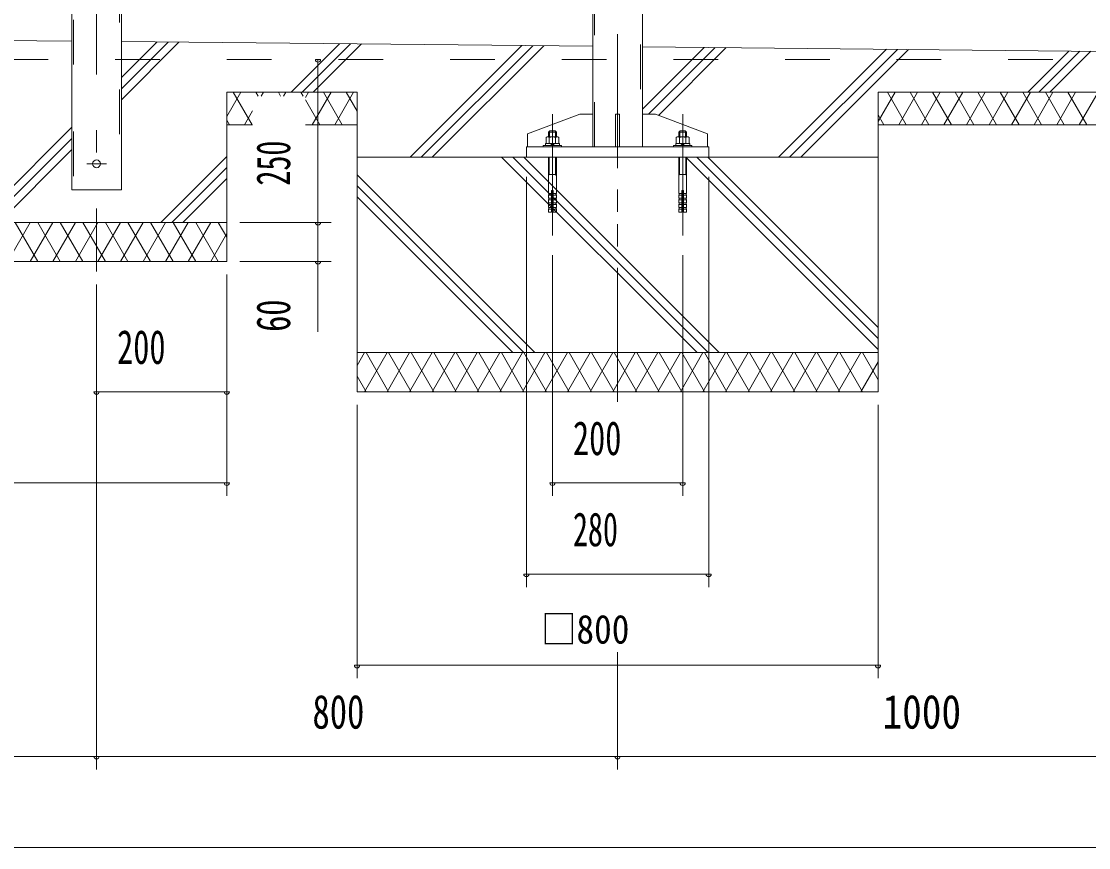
# Model space of a CAD drawing. Units: millimetres, scale not verified. Extents: x -37128 to 37128, y -14700 to 14700.
# Drawn here: x 27249 to 32985, y -3402 to 1038 of the extents above; entities that cross this region are included whole.
import ezdxf
from ezdxf.enums import TextEntityAlignment as Align

# ---------------------------------------------------------------- set-up
doc = ezdxf.new("R2010")
doc.units = ezdxf.units.MM
doc.header["$LTSCALE"] = 60
for name, pattern in [('USER2', [10, 4, -6]), ('USER3', [24, 12, -5, 2, -5]), ('USER4', [3, 0.5, -2.5])]:
    doc.linetypes.add(name, pattern=pattern)
for name, color, linetype, lineweight in [('0-0_0', 7, 'Continuous', 18), ('0-6_2-0BOLD', 7, 'Continuous', 18), ('0-7_2-1HIDDEN', 3, 'USER2', 18), ('0-8_2-2CENTER', 3, 'USER3', 18), ('0-9_2-4THIN', 4, 'Continuous', 18), ('0-A_2-5DIM', 3, 'Continuous', 18), ('0-B_2-6HATCH', 2, 'Continuous', 18), ('0-D_F-E_J_ADD', 3, 'USER4', 18)]:
    doc.layers.add(name, color=color, linetype=linetype, lineweight=lineweight)
doc.styles.add('ＭＳ ゴシック', font='')
doc.styles.get('ＭＳ ゴシック').set_extended_font_data('MS Gothic')

msp = doc.modelspace()

# ---------------------------------------------------------------- linework, layer by layer
at = {"layer": '0-0_0'}
msp.add_line((31852.94, -952.1), (31852.94, 657.9), dxfattribs=at)
at = {"layer": '0-6_2-0BOLD'}
for p, q in [((27519.42, 7044.49), (27519.42, 132.9)), ((30319.44, 363.9), (30319.44, 6082.9)), ((30586.49, 5704.38), (30586.49, 363.9)), ((27786.47, 1872.4), (27786.47, 132.9)), ((30319.44, 904.23), (27786.47, 929.56)), ((29052.94, -952.1), (29052.94, 657.9)), ((33952.95, 657.9), (31852.94, 657.9)), ((30442.45, 363.9), (30442.45, 538.9)), ((28352.96, 482.9), (28491.17, 482.9)), ((29052.94, 482.9), (28775.68, 482.9)), ((33952.95, 482.9), (31852.94, 482.9)), ((30088.95, 449.98), (30081.95, 442.98)), ((30085.77, 414.29), (30085.77, 382.45)), ((30120.12, 382.45), (30120.12, 414.29)), ((30123.95, 442.98), (30123.95, 417.45)), ((30781.95, 417.45), (30781.95, 442.98)), ((30785.77, 414.29), (30785.77, 382.45)), ((30820.12, 382.45), (30820.12, 414.29)), ((30053.95, 371.95), (30053.95, 363.9)), ((30102.95, 382.45), (30092.45, 371.95)), ((30102.95, 371.95), (30113.45, 382.45)), ((30140.57, 371.95), (30140.57, 382.45)), ((30765.32, 371.95), (30765.32, 382.45)), ((30792.45, 382.45), (30802.94, 371.95)), ((30813.44, 371.95), (30802.94, 382.45)), ((30851.95, 371.95), (30851.95, 363.9)), ((30942.95, 363.9), (30942.95, 307.9)), ((29052.94, 307.9), (31852.94, 307.9)), ((30781.94, 113.31), (30781.94, 307.9)), ((30123.94, 215.64), (30081.94, 215.64)), ((30781.94, 215.64), (30823.95, 215.64)), ((27519.44, 132.9), (27786.49, 132.9)), ((30086.14, 113.31), (30081.94, 104.91)), ((30086.14, 88.11), (30081.94, 79.71)), ((30086.14, 62.91), (30081.94, 54.51)), ((30123.94, 104.91), (30119.74, 113.31)), ((30123.94, 79.71), (30119.74, 88.11)), ((30123.94, 54.51), (30119.74, 62.91)), ((30798.74, 113.31), (30781.94, 113.31)), ((30786.14, 113.31), (30781.94, 104.91)), ((30786.14, 62.91), (30781.94, 54.51)), ((30823.95, 104.91), (30819.74, 113.31)), ((30823.95, 79.71), (30819.74, 88.11)), ((30823.95, 54.51), (30819.74, 62.91)), ((30086.14, 37.71), (30081.94, 29.31)), ((30123.94, 29.31), (30119.74, 37.71)), ((30786.14, 37.71), (30781.94, 29.31)), ((30823.95, 29.31), (30819.74, 37.71)), ((26952.96, -42.1), (28352.96, -42.1)), ((31852.94, -742.1), (29052.94, -742.1)), ((29052.94, -952.1), (31852.94, -952.1))]:
    msp.add_line(p, q, dxfattribs=at)
for points in [[(27519.42, 932.23), (26952.95, 937.9), (26386.48, 932.23)], [(30586.49, 901.56), (33952.94, 867.9), (33952.94, 482.9)], [(29052.94, 657.9), (28352.96, 657.9), (28352.96, -252.1), (26952.96, -252.1)], [(29969.42, 363.9), (29969.42, 433.9), (30249.42, 538.9), (30319.42, 538.9)], [(30442.45, 538.9), (30463.45, 538.9), (30463.45, 363.9)], [(30586.47, 538.9), (30656.47, 538.9), (30936.47, 433.9), (30936.47, 363.9)], [(30131.82, 417.45), (30074.07, 417.45), (30068.6, 414.29), (30068.6, 382.45)], [(30088.95, 449.98), (30116.95, 449.98), (30123.95, 442.98), (30081.95, 442.98), (30081.95, 417.45)], [(30131.82, 417.45), (30137.3, 414.29), (30137.3, 382.45)], [(30831.82, 417.45), (30774.07, 417.45), (30768.6, 414.29), (30768.6, 382.45)], [(30823.95, 442.98), (30781.95, 442.98), (30788.95, 449.98)], [(30788.95, 449.98), (30816.95, 449.98), (30823.95, 442.98), (30823.95, 417.45)], [(30831.82, 417.45), (30837.3, 414.29), (30837.3, 382.45)], [(30942.95, 363.9), (29962.95, 363.9), (29962.95, 307.9)], [(30053.95, 371.95), (30151.95, 371.95), (30151.95, 363.9)], [(30140.57, 382.45), (30065.32, 382.45), (30065.32, 371.95)], [(30851.95, 371.95), (30753.95, 371.95), (30753.95, 363.9)], [(30765.32, 382.45), (30840.57, 382.45), (30840.57, 371.95)], [(30081.94, 307.9), (30081.94, 113.31), (30098.74, 113.31)], [(30107.14, 113.31), (30123.94, 113.31), (30123.94, 307.9)], [(30823.94, 307.9), (30823.95, 113.31), (30807.15, 113.31)], [(30098.74, 29.31), (30081.94, 29.31), (30081.94, 12.51), (30098.74, 12.51), (30098.74, 130.11)], [(30098.74, 130.11), (30107.14, 130.11), (30107.14, 12.51), (30123.94, 12.51), (30123.94, 29.31), (30107.14, 29.31)], [(30807.15, 29.31), (30823.95, 29.31), (30823.95, 12.51), (30807.15, 12.51), (30807.15, 130.11), (30798.74, 130.11), (30798.74, 12.51), (30781.94, 12.51), (30781.94, 29.31), (30798.74, 29.31)], [(30098.74, 104.91), (30081.94, 104.91), (30081.94, 88.11), (30098.74, 88.11)], [(30098.74, 79.71), (30081.94, 79.71), (30081.94, 62.91), (30098.74, 62.91)], [(30107.14, 88.11), (30123.94, 88.11), (30123.94, 104.91), (30107.14, 104.91)], [(30107.14, 62.91), (30123.94, 62.91), (30123.94, 79.71), (30107.14, 79.71)], [(30798.74, 88.11), (30781.94, 88.11), (30781.94, 104.91), (30798.74, 104.91)], [(30786.14, 88.11), (30781.94, 79.71), (30798.74, 79.71)], [(30798.74, 62.91), (30781.94, 62.91), (30781.94, 79.71)], [(30807.15, 104.91), (30823.95, 104.91), (30823.95, 88.11), (30807.15, 88.11)], [(30807.15, 79.71), (30823.95, 79.71), (30823.95, 62.91), (30807.15, 62.91)], [(30098.74, 54.51), (30081.94, 54.51), (30081.94, 37.71), (30098.74, 37.71)], [(30107.14, 37.71), (30123.94, 37.71), (30123.94, 54.51), (30107.14, 54.51)], [(30798.74, 37.71), (30781.94, 37.71), (30781.94, 54.51), (30798.74, 54.51)], [(30807.15, 54.51), (30823.95, 54.51), (30823.95, 37.71), (30807.15, 37.71)]]:
    msp.add_lwpolyline(points, dxfattribs=at)
msp.add_circle((27652.96, 272.9), 21, dxfattribs=at)
for centre, radius, start, end in [((30077.18, 404.21), 13.24, 49.5701, 90), ((30102.95, 369.22), 48.23, 69.13593, 110.86406), ((30128.72, 404.21), 13.24, 90, 130.42989), ((30777.18, 404.21), 13.24, 49.57011, 90), ((30802.94, 369.22), 48.23, 69.13594, 110.86407), ((30828.71, 404.21), 13.24, 90, 130.4299)]:
    msp.add_arc(centre, radius, start, end, dxfattribs=at)
at = {"layer": '0-7_2-1HIDDEN'}
for p, q in [((27529.22, 7047.22), (27529.22, 132.9)), ((30329.24, 363.9), (30329.24, 6082.9)), ((30576.69, 5714.18), (30576.69, 363.9)), ((27776.67, 1872.4), (27776.67, 132.9)), ((19952.95, 832.9), (33952.95, 832.9))]:
    msp.add_line(p, q, dxfattribs=at)
at = {"layer": '0-8_2-2CENTER'}
for p, q in [((30452.96, 8168.6), (30452.96, -1005.48)), ((27652.94, 7232.71), (27652.94, -305.48)), ((30452.95, -1005.48), (30452.95, 832.9)), ((30102.94, -112.44), (30102.94, 538.9)), ((30802.94, -112.44), (30802.94, 538.9)), ((27705.46, 272.9), (27600.46, 272.9))]:
    msp.add_line(p, q, dxfattribs=at)
at = {"layer": '0-9_2-4THIN'}
for p, q in [((30087.2, 417.45), (30087.2, 448.23)), ((30118.7, 417.45), (30118.7, 448.23)), ((30787.2, 448.23), (30787.2, 417.45)), ((30818.7, 417.45), (30818.7, 448.23)), ((30086.15, 215.64), (30086.14, 307.9)), ((30819.74, 215.64), (30819.74, 307.9)), ((30086.15, 215.64), (30081.94, 208.37)), ((30819.74, 215.64), (30823.95, 208.36))]:
    msp.add_line(p, q, dxfattribs=at)
for points in [[(30119.74, 307.9), (30119.74, 215.64), (30123.94, 208.36)], [(30786.15, 307.9), (30786.15, 215.64), (30781.94, 208.37)]]:
    msp.add_lwpolyline(points, dxfattribs=at)
at = {"layer": '0-A_2-5DIM'}
for p, q in [((28856.96, 832.9), (28828.96, 832.9)), ((28842.96, 832.9), (28842.96, -42.1)), ((29962.95, -2002.1), (29962.95, 202.9)), ((30942.95, 202.9), (30942.95, -2002.1)), ((28422.96, -42.1), (28912.96, -42.1)), ((28856.96, -42.1), (28828.96, -42.1)), ((28842.96, -42.1), (28842.96, -252.1)), ((30102.94, -1512.1), (30102.94, -217.44)), ((30802.94, -217.44), (30802.94, -1512.1)), ((28912.96, -252.1), (28422.96, -252.1)), ((28856.96, -252.1), (28828.96, -252.1)), ((28842.96, -252.1), (28842.96, -630.1)), ((28352.96, -322.1), (28352.96, -1512.1)), ((27652.94, -2982.09), (27652.94, -375.48)), ((27666.94, -952.1), (27638.94, -952.1)), ((27652.94, -952.1), (28352.96, -952.1)), ((28366.96, -952.1), (28338.96, -952.1)), ((29052.94, -2492.1), (29052.94, -1022.1)), ((31852.94, -1022.09), (31852.94, -2492.1)), ((25552.95, -1442.1), (28352.96, -1442.1)), ((28366.96, -1442.1), (28338.96, -1442.1)), ((30116.94, -1442.1), (30088.94, -1442.1)), ((30802.94, -1442.1), (30102.94, -1442.1)), ((30816.94, -1442.1), (30788.94, -1442.1)), ((29976.95, -1932.1), (29948.95, -1932.1)), ((30942.95, -1932.1), (29962.95, -1932.1)), ((30956.95, -1932.1), (30928.95, -1932.1)), ((30452.95, -2352.1), (30452.95, -2982.1)), ((29066.94, -2422.1), (29038.94, -2422.1)), ((31852.94, -2422.1), (29052.94, -2422.1)), ((31866.94, -2422.1), (31838.94, -2422.1)), ((26252.95, -2912.09), (27652.94, -2912.09)), ((27666.94, -2912.09), (27638.94, -2912.09)), ((27652.94, -2912.09), (30452.95, -2912.09)), ((30466.95, -2912.09), (30438.95, -2912.09)), ((30452.95, -2912.09), (33952.94, -2912.09)), ((19952.95, -3402.09), (33952.95, -3402.09))]:
    msp.add_line(p, q, dxfattribs=at)
for centre in [(28842.96, 832.9), (28842.96, -42.1), (28842.96, -252.1), (27652.94, -952.1), (28352.96, -952.1), (28352.96, -1442.1), (30102.94, -1442.1), (30802.94, -1442.1), (29962.95, -1932.1), (30942.95, -1932.1), (29052.94, -2422.1), (31852.94, -2422.1), (27652.94, -2912.09), (30452.95, -2912.09)]:
    msp.add_arc(centre, 14, 180, 0, dxfattribs=at)
at = {"layer": '0-B_2-6HATCH'}
for p, q in [((27978.25, 927.65), (27786.47, 735.86)), ((27786.47, 676.46), (28037.06, 927.06)), ((28095.87, 926.47), (27786.47, 617.07)), ((28698.46, 657.9), (28958.41, 917.85)), ((29017.22, 917.26), (28757.86, 657.9)), ((28817.26, 657.9), (29076.03, 916.67)), ((29338.41, 307.9), (29938.56, 908.04)), ((29997.37, 907.45), (29397.81, 307.9)), ((29457.21, 307.9), (30056.17, 906.87)), ((30586.49, 566.02), (30918.7, 898.24)), ((30977.51, 897.65), (30618.76, 538.9)), ((30672.24, 532.99), (31036.32, 897.06)), ((31898.85, 888.44), (31318.31, 307.9)), ((31377.71, 307.9), (31957.66, 887.85)), ((31437.11, 307.9), (32016.47, 887.26)), ((32658.26, 657.9), (32879, 878.64)), ((32937.81, 878.05), (32717.65, 657.9)), ((32777.05, 657.9), (32996.61, 877.46)), ((28428.08, 657.9), (28352.96, 527.79)), ((28488.7, 482.9), (28387.67, 657.9)), ((28520.99, 636.99), (28508.91, 657.9)), ((28549.32, 657.9), (28537.25, 636.99)), ((28642.23, 636.99), (28630.15, 657.9)), ((28670.57, 657.9), (28658.49, 636.99)), ((28751.4, 657.9), (28763.47, 636.99)), ((28775.68, 629.96), (28791.81, 657.9)), ((28812.02, 482.9), (28913.06, 657.9)), ((28872.64, 657.9), (28973.68, 482.9)), ((28933.26, 482.9), (29034.3, 657.9)), ((28993.89, 657.9), (29052.94, 555.61)), ((31852.94, 499.93), (31944.15, 657.9)), ((31903.73, 657.9), (32004.77, 482.9)), ((31964.35, 482.9), (32065.39, 657.9)), ((32024.98, 657.9), (32126.01, 482.9)), ((32085.6, 482.9), (32186.63, 657.9)), ((32146.22, 657.9), (32247.26, 482.9)), ((32206.84, 482.9), (32307.88, 657.9)), ((32267.46, 657.9), (32368.5, 482.9)), ((32328.08, 482.9), (32429.12, 657.9)), ((32388.71, 657.9), (32489.74, 482.9)), ((32449.33, 482.9), (32550.36, 657.9)), ((32509.95, 657.9), (32610.99, 482.9)), ((32570.57, 482.9), (32671.61, 657.9)), ((32732.23, 482.9), (32631.19, 657.9)), ((32792.85, 657.9), (32691.82, 482.9)), ((32752.44, 657.9), (32853.48, 482.9)), ((32813.06, 482.9), (32914.1, 657.9)), ((32873.68, 657.9), (32974.72, 482.9)), ((32934.3, 482.9), (33035.34, 657.9)), ((28852.43, 482.9), (28775.68, 615.85)), ((28448.29, 482.9), (28491.17, 557.17)), ((31852.94, 535.86), (31883.52, 482.9)), ((27008.51, -42.1), (27519.42, 468.81)), ((28352.96, 508.01), (28367.46, 482.9)), ((27519.42, 409.41), (27067.9, -42.1)), ((27519.42, 350.02), (27127.3, -42.1)), ((27998.46, -42.1), (28352.96, 312.41)), ((29830.05, 307.9), (30880.05, -742.1)), ((30939.45, -742.1), (29889.45, 307.9)), ((29948.85, 307.9), (30998.85, -742.1)), ((30820, 307.9), (31852.94, -725.04)), ((31852.94, -665.64), (30879.4, 307.9)), ((30938.8, 307.9), (31852.94, -606.25)), ((28352.96, 253.01), (28057.85, -42.1)), ((28117.25, -42.1), (28352.96, 193.61)), ((30008.9, -742.1), (29052.94, 213.86)), ((29052.94, 154.46), (29949.5, -742.1)), ((29890.1, -742.1), (29052.94, 95.06)), ((27175.24, -252.1), (27296.48, -42.1)), ((27336.89, -252.1), (27215.65, -42.1)), ((27417.72, -42.1), (27296.48, -252.1)), ((27336.89, -42.1), (27458.14, -252.1)), ((27417.72, -252.1), (27538.96, -42.1)), ((27579.38, -252.1), (27458.14, -42.1)), ((27660.21, -42.1), (27538.97, -252.1)), ((27579.38, -42.1), (27700.62, -252.1)), ((27660.21, -252.1), (27781.45, -42.1)), ((27821.87, -252.1), (27700.62, -42.1)), ((27902.7, -42.1), (27781.45, -252.1)), ((27821.87, -42.1), (27943.11, -252.1)), ((27902.7, -252.1), (28023.94, -42.1)), ((28064.35, -252.1), (27943.11, -42.1)), ((28145.18, -42.1), (28023.94, -252.1)), ((28064.35, -42.1), (28185.6, -252.1)), ((28145.18, -252.1), (28266.43, -42.1)), ((28306.84, -252.1), (28185.6, -42.1)), ((28306.84, -42.1), (28352.96, -121.98)), ((28352.96, -102.22), (28266.43, -252.1)), ((29052.94, -811.54), (29093.03, -742.1)), ((29093.03, -952.1), (29214.27, -742.1)), ((29222.47, -952.1), (29101.23, -742.1)), ((29214.28, -952.1), (29335.52, -742.1)), ((29343.71, -952.1), (29222.47, -742.1)), ((29335.52, -952.1), (29456.76, -742.1)), ((29464.96, -952.1), (29343.72, -742.1)), ((29456.76, -952.1), (29578.01, -742.1)), ((29586.2, -952.1), (29464.96, -742.1)), ((29578.01, -952.1), (29699.25, -742.1)), ((29586.2, -742.1), (29707.44, -952.1)), ((29699.25, -952.1), (29820.49, -742.1)), ((29707.45, -742.1), (29828.69, -952.1)), ((29820.49, -952.1), (29941.74, -742.1)), ((29828.69, -742.1), (29949.93, -952.1)), ((29941.74, -952.1), (30062.98, -742.1)), ((29949.93, -742.1), (30071.18, -952.1)), ((30062.98, -952.1), (30184.22, -742.1)), ((30071.18, -742.1), (30192.42, -952.1)), ((30184.22, -952.1), (30305.47, -742.1)), ((30192.42, -742.1), (30313.66, -952.1)), ((30305.47, -952.1), (30426.71, -742.1)), ((30313.66, -742.1), (30434.91, -952.1)), ((30426.71, -952.1), (30547.95, -742.1)), ((30434.91, -742.1), (30556.15, -952.1)), ((30547.95, -952.1), (30669.2, -742.1)), ((30556.15, -742.1), (30677.39, -952.1)), ((30669.2, -952.1), (30790.44, -742.1)), ((30677.39, -742.1), (30798.64, -952.1)), ((30790.44, -952.1), (30911.68, -742.1)), ((30798.64, -742.1), (30919.88, -952.1)), ((30911.69, -952.1), (31032.93, -742.1)), ((30919.88, -742.1), (31041.12, -952.1)), ((31032.93, -952.1), (31154.17, -742.1)), ((31041.13, -742.1), (31162.37, -952.1)), ((31154.17, -952.1), (31275.42, -742.1)), ((31162.37, -742.1), (31283.61, -952.1)), ((31275.42, -952.1), (31396.66, -742.1)), ((31283.61, -742.1), (31404.85, -952.1)), ((31396.66, -952.1), (31517.9, -742.1)), ((31404.86, -742.1), (31526.1, -952.1)), ((31517.9, -952.1), (31639.15, -742.1)), ((31526.1, -742.1), (31647.34, -952.1)), ((31639.15, -952.1), (31760.39, -742.1)), ((31647.34, -742.1), (31768.59, -952.1)), ((31768.59, -742.1), (31852.94, -888.21)), ((31760.39, -952.1), (31852.94, -791.79)), ((29101.23, -952.1), (29052.94, -868.46))]:
    msp.add_line(p, q, dxfattribs=at)
at = {"layer": '0-D_F-E_J_ADD'}
msp.add_line((28842.96, 657.9), (28842.96, -252.1), dxfattribs=at)

# ---------------------------------------------------------------- texts
at = {"layer": '0-A_2-5DIM', "color": 7, "style": 'ＭＳ ゴシック'}
for s, width, p in [('250', 0.65, (28748.09, 155.65)), ('60', 0.7, (28748.09, -630.1))]:
    msp.add_text(s, height=182.3, rotation=90, dxfattribs=dict(at, width=width)).set_placement(p, align=Align.BOTTOM_LEFT)
for s, height, width, p in [('200', 182.3, 0.7, (27763.2, -857.23)), ('200', 182.3, 0.7, (30213.19, -1347.23)), ('280', 182.3, 0.65, (30213.2, -1837.23)), ('□800', 155, 0.9, (30041.69, -2352.1)), ('800', 182.3, 0.75, (28813.2, -2817.22)), ('1000', 182.3, 0.85, (31877.45, -2817.22))]:
    msp.add_text(s, height=height, dxfattribs=dict(at, width=width)).set_placement(p, align=Align.BOTTOM_LEFT)

doc.saveas('drawing.dxf')
